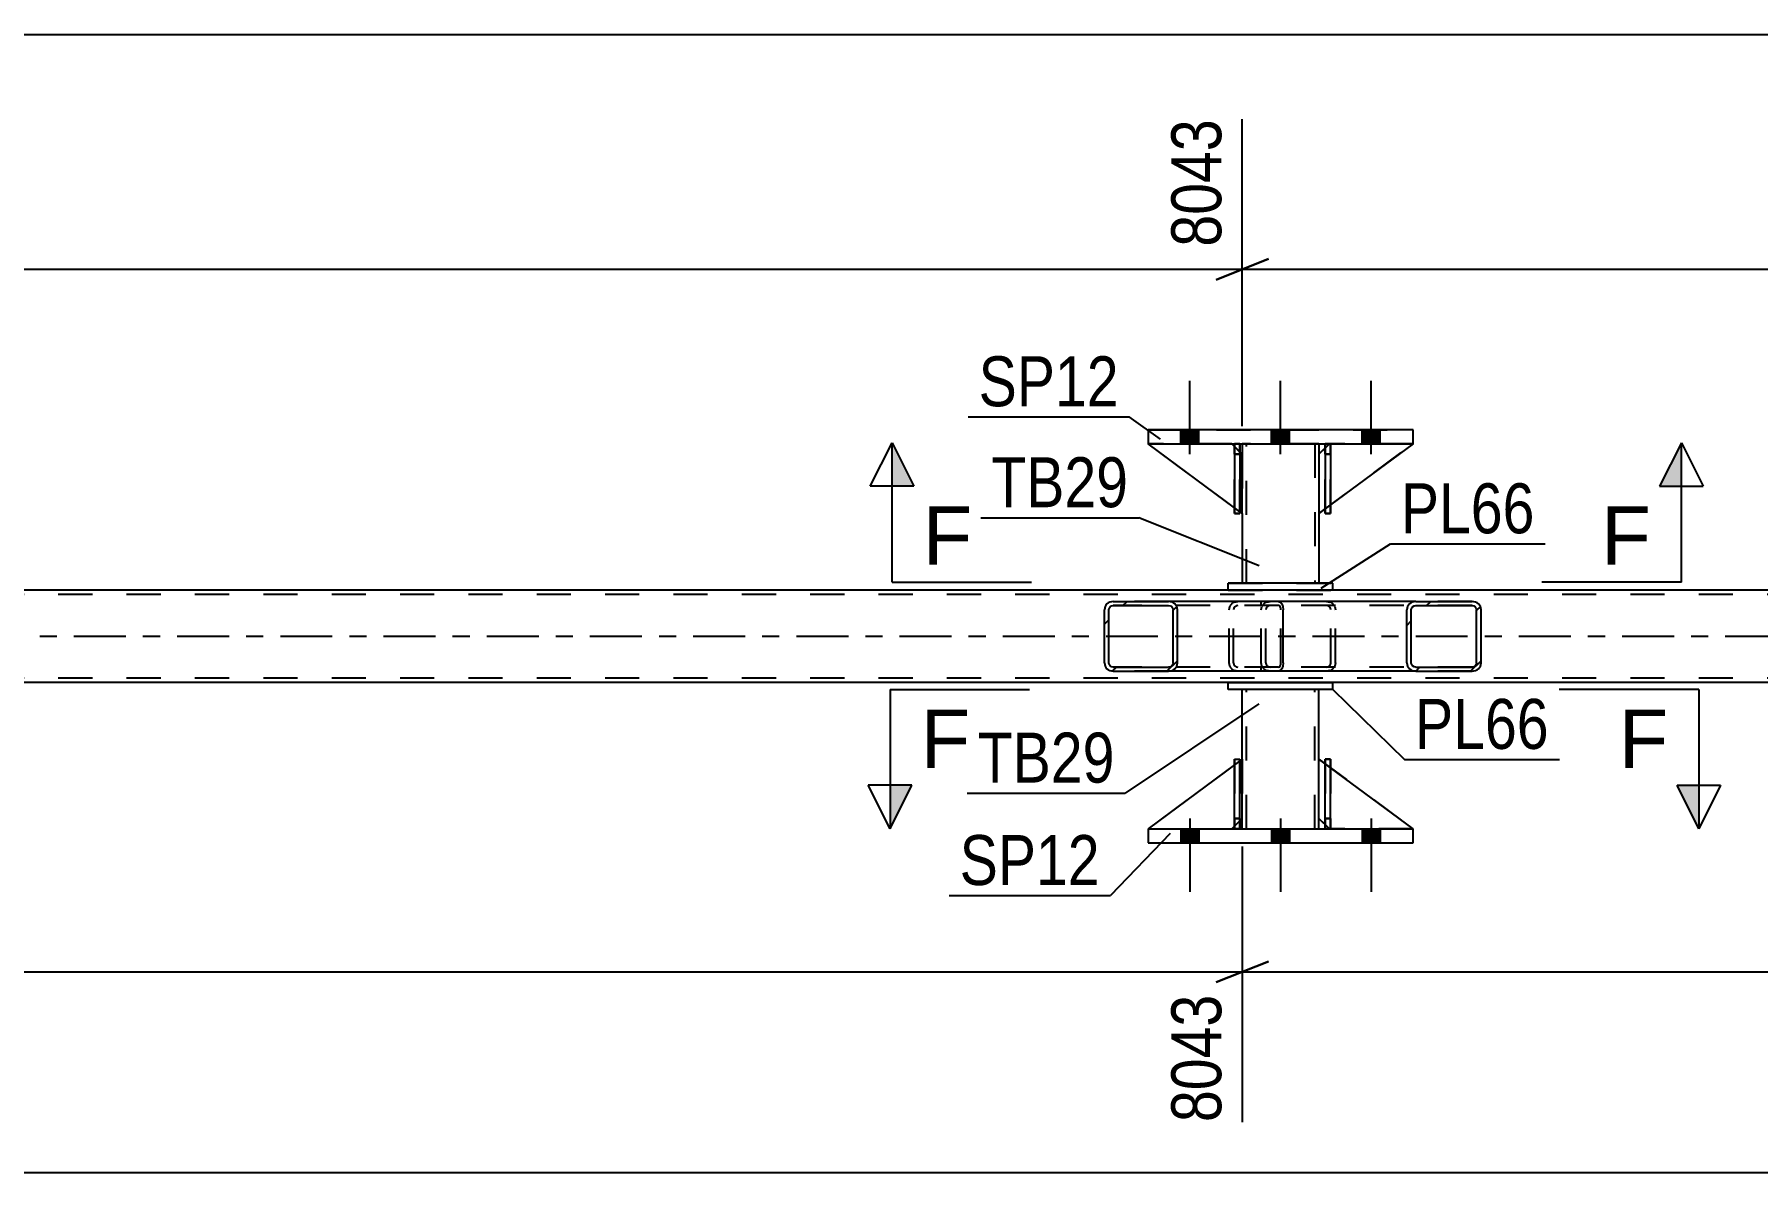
# Model space of a CAD drawing. Header units: millimetres. Extents: x 0 to 841, y 0 to 594.
# Drawn here: x 254.3 to 353.1, y 206.7 to 271.9 of the extents above; entities that cross this region are included whole.
import ezdxf

# ---------------------------------------------------------------- set-up
doc = ezdxf.new("R2010")
doc.units = ezdxf.units.MM
doc.linetypes.add('DXK_LINE_DOT2', pattern=[3.9198, 1.9599, -1.9599])
doc.linetypes.add('DXK_LINE_DOT3', pattern=[5.9187, 2.979, -0.9799, 0.9799, -0.9799])
doc.styles.add('Arial', font='ARIAL.TTF', dxfattribs={"height": 0.2})
doc.styles.add('Arial Narrow', font='ARIALN.TTF', dxfattribs={"height": 0.2})

# ---------------------------------------------------------------- blocks, each defined once
blk = doc.blocks.new('Part-283133210-1595 - 1375')
at = {"color": 7, "linetype": 'DXK_LINE_DOT2'}
for p, q in [((327.931, 226.947), (327.931, 230.347)), ((327.931, 230.347), (333.331, 226.347)), ((328.531, 226.347), (327.931, 226.947)), ((333.331, 226.347), (328.531, 226.347))]:
    blk.add_line(p, q, dxfattribs=at)
blk = doc.blocks.new('Part-283133210-1526 - 1375')
at = {"color": 7, "linetype": 'DXK_LINE_DOT2'}
for p, q in [((322.931, 248.428), (318.131, 248.427)), ((322.931, 248.428), (323.531, 247.828)), ((323.405, 247.954), (323.085, 248.274)), ((323.531, 247.828), (323.531, 244.428)), ((323.405, 244.521), (323.085, 244.758))]:
    blk.add_line(p, q, dxfattribs=at)
at = {"color": 2, "linetype": 'Continuous'}
for p, q in [((323.085, 244.758), (318.131, 248.427)), ((323.085, 248.274), (322.931, 248.428)), ((323.531, 247.828), (323.405, 247.954)), ((323.531, 247.828), (323.531, 247.828)), ((323.531, 244.428), (323.531, 247.828)), ((323.405, 244.521), (323.531, 244.428)), ((323.531, 244.428), (323.531, 244.428))]:
    blk.add_line(p, q, dxfattribs=at)
blk = doc.blocks.new('Part-283133210-1467 - 1375')
at = {"linetype": 'Continuous'}
h = blk.add_hatch(dxfattribs=at)
h.set_pattern_fill('', scale=0.7, style=0, pattern_type=0)
h.set_pattern_definition([(45, (337.1899, 239.0918), (-1.57154, 1.57154), [])])
h.paths.add_polyline_path([(337.229, 238.908), (337.19, 239.092), (337.079, 239.248), (336.913, 239.352), (336.718, 239.388), (333.483, 239.388), (333.287, 239.352), (333.122, 239.248), (333.011, 239.092), (332.972, 238.908), (332.972, 235.868), (333.011, 235.684), (333.122, 235.529), (333.287, 235.425), (333.483, 235.388), (336.718, 235.388), (336.913, 235.425), (337.079, 235.529), (337.19, 235.684), (337.229, 235.868)])
h.paths.add_polyline_path([(336.954, 235.776), (336.899, 235.698), (336.816, 235.646), (336.718, 235.628), (333.483, 235.628), (333.385, 235.646), (333.302, 235.698), (333.247, 235.776), (333.227, 235.868), (333.227, 238.908), (333.247, 239), (333.302, 239.078), (333.385, 239.13), (333.483, 239.148), (336.718, 239.148), (336.816, 239.13), (336.899, 239.078), (336.954, 239), (336.973, 238.908), (336.973, 235.868)])
at = {"color": 7, "linetype": 'DXK_LINE_DOT2'}
for p, q in [((324.938, 239.352), (325.134, 239.388)), ((325.036, 239.13), (324.953, 239.078)), ((325.134, 239.148), (325.036, 239.13)), ((325.615, 239.388), (325.134, 239.388)), ((336.718, 239.148), (325.134, 239.148)), ((328.369, 239.388), (328.564, 239.352)), ((328.467, 239.13), (328.369, 239.148)), ((328.549, 239.078), (328.467, 239.13)), ((336.718, 239.388), (333.483, 239.388)), ((324.623, 238.908), (324.662, 239.092)), ((324.623, 235.868), (324.623, 238.908)), ((324.898, 239), (324.878, 238.908)), ((324.878, 235.868), (324.878, 238.908)), ((324.953, 239.078), (324.898, 239)), ((328.605, 239), (328.549, 239.078)), ((328.624, 238.908), (328.605, 239)), ((328.624, 235.868), (328.624, 238.908)), ((328.841, 239.092), (328.88, 238.908)), ((328.88, 235.868), (328.88, 238.908)), ((324.662, 235.684), (324.623, 235.868)), ((324.878, 235.868), (324.898, 235.776)), ((324.898, 235.776), (324.953, 235.698)), ((325.134, 235.388), (324.938, 235.425)), ((324.953, 235.698), (325.036, 235.646)), ((325.036, 235.646), (325.134, 235.628)), ((336.718, 235.628), (325.134, 235.628)), ((325.615, 235.388), (325.134, 235.388)), ((328.369, 235.628), (328.467, 235.646)), ((328.564, 235.425), (328.369, 235.388)), ((328.467, 235.646), (328.549, 235.698)), ((328.549, 235.698), (328.605, 235.776)), ((328.605, 235.776), (328.624, 235.868)), ((328.88, 235.868), (328.841, 235.684)), ((336.718, 235.388), (333.483, 235.388))]:
    blk.add_line(p, q, dxfattribs=at)
at = {"color": 2, "linetype": 'Continuous'}
for p, q in [((333.483, 239.388), (325.615, 239.388)), ((333.483, 239.388), (333.287, 239.352)), ((333.302, 239.078), (333.385, 239.13)), ((333.385, 239.13), (333.483, 239.148)), ((333.483, 239.388), (336.718, 239.388)), ((333.483, 239.148), (336.718, 239.148)), ((336.913, 239.352), (336.718, 239.388)), ((336.718, 239.148), (336.816, 239.13)), ((336.816, 239.13), (336.899, 239.078)), ((333.011, 239.092), (332.972, 238.908)), ((332.972, 235.868), (332.972, 238.908)), ((333.227, 238.908), (333.247, 239)), ((333.227, 235.868), (333.227, 238.908)), ((333.247, 239), (333.302, 239.078)), ((336.899, 239.078), (336.954, 239)), ((336.954, 239), (336.973, 238.908)), ((336.973, 235.868), (336.973, 238.908)), ((337.229, 238.908), (337.19, 239.092)), ((337.229, 235.868), (337.229, 238.908)), ((333.483, 235.388), (325.615, 235.388)), ((332.972, 235.868), (333.011, 235.684)), ((333.247, 235.776), (333.227, 235.868)), ((333.302, 235.698), (333.247, 235.776)), ((333.287, 235.425), (333.483, 235.388)), ((333.385, 235.646), (333.302, 235.698)), ((333.483, 235.628), (333.385, 235.646)), ((333.483, 235.628), (336.718, 235.628)), ((333.483, 235.388), (336.718, 235.388)), ((336.816, 235.646), (336.718, 235.628)), ((336.718, 235.388), (336.913, 235.425)), ((336.899, 235.698), (336.816, 235.646)), ((336.954, 235.776), (336.899, 235.698)), ((336.973, 235.868), (336.954, 235.776)), ((337.19, 235.684), (337.229, 235.868))]:
    blk.add_line(p, q, dxfattribs=at)
at = {"color": 7, "linetype": 'DXK_LINE_DOT2'}
for centre, start, end in [((325.114, 238.887), 110.75832, 155.68005), ((328.388, 238.887), 24.31995, 69.24168), ((325.114, 235.889), 204.31995, 249.24168), ((328.388, 235.889), 290.75832, 335.68005)]:
    blk.add_arc(centre, 0.496, start, end, dxfattribs=at)
at = {"color": 2, "linetype": 'Continuous'}
for centre, start, end in [((333.463, 238.887), 110.75832, 155.68004), ((336.737, 238.887), 24.31996, 69.24168), ((333.463, 235.889), 204.31996, 249.24168), ((336.737, 235.889), 290.75832, 335.68004)]:
    blk.add_arc(centre, 0.496, start, end, dxfattribs=at)
blk = doc.blocks.new('Part-283133210-1445 - 1375')
at = {"linetype": 'Continuous'}
h = blk.add_hatch(dxfattribs=at)
h.set_pattern_fill('', scale=0.7, style=0, pattern_type=0)
h.set_pattern_definition([(45, (319.779, 239.0918), (-1.57154, 1.57154), [])])
h.paths.add_polyline_path([(319.817, 238.908), (319.779, 239.092), (319.67, 239.248), (319.507, 239.352), (319.315, 239.388), (316.13, 239.388), (315.938, 239.352), (315.775, 239.248), (315.666, 239.092), (315.628, 238.908), (315.628, 235.868), (315.666, 235.684), (315.775, 235.529), (315.938, 235.425), (316.13, 235.388), (319.315, 235.388), (319.507, 235.425), (319.67, 235.529), (319.779, 235.684), (319.817, 235.868)])
h.paths.add_polyline_path([(319.547, 235.776), (319.492, 235.698), (319.411, 235.646), (319.315, 235.628), (316.13, 235.628), (316.034, 235.646), (315.953, 235.698), (315.898, 235.776), (315.879, 235.868), (315.879, 238.908), (315.898, 239), (315.953, 239.078), (316.034, 239.13), (316.13, 239.148), (319.315, 239.148), (319.411, 239.13), (319.492, 239.078), (319.547, 239), (319.566, 238.908), (319.566, 235.868)])
at = {"color": 2, "linetype": 'Continuous'}
for p, q in [((316.13, 239.388), (315.938, 239.352)), ((315.953, 239.078), (316.034, 239.13)), ((316.034, 239.13), (316.13, 239.148)), ((316.13, 239.388), (319.315, 239.388)), ((316.13, 239.148), (319.315, 239.148)), ((325.615, 239.388), (319.315, 239.388)), ((319.507, 239.352), (319.315, 239.388)), ((319.315, 239.148), (319.411, 239.13)), ((319.411, 239.13), (319.492, 239.078)), ((325.615, 239.388), (325.719, 239.352)), ((325.719, 239.352), (325.807, 239.248)), ((325.807, 239.248), (325.865, 239.092)), ((315.666, 239.092), (315.628, 238.908)), ((315.628, 235.868), (315.628, 238.908)), ((315.879, 238.908), (315.898, 239)), ((315.879, 235.868), (315.879, 238.908)), ((315.898, 239), (315.953, 239.078)), ((319.492, 239.078), (319.547, 239)), ((319.547, 239), (319.566, 238.908)), ((319.566, 235.868), (319.566, 238.908)), ((319.817, 238.908), (319.779, 239.092)), ((319.817, 235.868), (319.817, 238.908)), ((325.865, 239.092), (325.886, 238.908)), ((325.886, 235.868), (325.886, 238.908)), ((315.628, 235.868), (315.666, 235.684)), ((315.898, 235.776), (315.879, 235.868)), ((315.953, 235.698), (315.898, 235.776)), ((315.938, 235.425), (316.13, 235.388)), ((316.034, 235.646), (315.953, 235.698)), ((316.13, 235.628), (316.034, 235.646)), ((316.13, 235.628), (319.315, 235.628)), ((316.13, 235.388), (319.315, 235.388)), ((319.411, 235.646), (319.315, 235.628)), ((319.315, 235.388), (319.507, 235.425)), ((325.615, 235.388), (319.315, 235.388)), ((319.492, 235.698), (319.411, 235.646)), ((319.547, 235.776), (319.492, 235.698)), ((319.566, 235.868), (319.547, 235.776)), ((319.779, 235.684), (319.817, 235.868)), ((325.719, 235.425), (325.615, 235.388)), ((325.807, 235.529), (325.719, 235.425)), ((325.865, 235.684), (325.807, 235.529)), ((325.886, 235.868), (325.865, 235.684))]:
    blk.add_line(p, q, dxfattribs=at)
at = {"color": 7, "linetype": 'DXK_LINE_DOT2'}
for p, q in [((319.315, 239.388), (316.13, 239.388)), ((325.615, 239.148), (316.13, 239.148)), ((323.088, 239.352), (323.28, 239.388)), ((323.184, 239.13), (323.103, 239.078)), ((323.28, 239.148), (323.184, 239.13)), ((324.623, 239.148), (324.623, 239.388)), ((325.667, 239.13), (325.615, 239.148)), ((325.711, 239.078), (325.667, 239.13)), ((322.778, 238.908), (322.816, 239.092)), ((322.778, 235.868), (322.778, 238.908)), ((323.048, 239), (323.029, 238.908)), ((323.029, 235.868), (323.029, 238.908)), ((323.103, 239.078), (323.048, 239)), ((325.74, 239), (325.711, 239.078)), ((325.75, 238.908), (325.74, 239)), ((325.75, 235.868), (325.75, 238.908)), ((325.615, 235.628), (316.13, 235.628)), ((319.315, 235.388), (316.13, 235.388)), ((322.816, 235.684), (322.778, 235.868)), ((323.029, 235.868), (323.048, 235.776)), ((323.048, 235.776), (323.103, 235.698)), ((323.28, 235.388), (323.088, 235.425)), ((323.103, 235.698), (323.125, 235.684)), ((323.125, 235.684), (323.184, 235.646)), ((323.184, 235.646), (323.28, 235.628)), ((324.623, 235.388), (324.623, 235.628)), ((325.615, 235.628), (325.667, 235.646)), ((325.667, 235.646), (325.711, 235.698)), ((325.711, 235.698), (325.74, 235.776)), ((325.74, 235.776), (325.75, 235.868))]:
    blk.add_line(p, q, dxfattribs=at)
at = {"color": 2, "linetype": 'Continuous'}
for centre, start, end in [((316.116, 238.893), 111.1941, 156.15059), ((319.329, 238.893), 23.84941, 68.8059), ((316.116, 235.883), 203.84941, 248.8059), ((319.329, 235.883), 291.1941, 336.15059)]:
    blk.add_arc(centre, 0.492, start, end, dxfattribs=at)
at = {"color": 7, "linetype": 'DXK_LINE_DOT2'}
for centre, start, end in [((323.266, 238.893), 111.19409, 156.15059), ((323.266, 235.883), 203.84941, 248.80591)]:
    blk.add_arc(centre, 0.492, start, end, dxfattribs=at)
blk = doc.blocks.new('Part-283133210-1512 - 1375')
at = {"color": 2, "linetype": 'Continuous'}
for p, q in [((328.731, 240.427), (322.731, 240.427)), ((322.731, 240.027), (322.731, 240.427)), ((328.731, 240.027), (328.731, 240.427)), ((328.731, 240.027), (322.731, 240.027))]:
    blk.add_line(p, q, dxfattribs=at)
at = {"color": 7, "linetype": 'DXK_LINE_DOT2'}
for p, q in [((322.731, 240.427), (328.731, 240.427)), ((322.731, 240.027), (328.731, 240.027))]:
    blk.add_line(p, q, dxfattribs=at)
blk = doc.blocks.new('Part-283133210-1593 - 1375')
at = {"color": 2, "linetype": 'Continuous'}
for p, q in [((318.131, 226.347), (318.131, 225.547)), ((318.131, 226.347), (333.331, 226.347)), ((333.331, 225.547), (333.331, 226.347)), ((318.131, 225.547), (333.331, 225.547))]:
    blk.add_line(p, q, dxfattribs=at)
at = {"color": 7, "linetype": 'DXK_LINE_DOT2'}
for p, q in [((318.131, 226.347), (333.331, 226.347)), ((318.131, 225.547), (333.331, 225.547))]:
    blk.add_line(p, q, dxfattribs=at)
blk = doc.blocks.new('Part-283133210-1519 - 1375')
at = {"color": 7, "linetype": 'DXK_LINE_DOT2'}
for p, q in [((323.531, 230.347), (318.131, 226.347)), ((323.531, 226.947), (323.531, 230.347)), ((323.531, 230.347), (323.531, 226.947)), ((318.131, 226.347), (322.931, 226.347)), ((322.931, 226.347), (323.531, 226.947)), ((323.531, 226.947), (322.931, 226.347)), ((323.531, 226.947), (323.531, 226.947))]:
    blk.add_line(p, q, dxfattribs=at)
blk = doc.blocks.new('Part-283133210-1521 - 1375')
at = {"color": 2, "linetype": 'Continuous'}
for p, q in [((323.085, 226.347), (323.085, 230.347)), ((323.085, 230.347), (323.405, 230.347)), ((323.405, 226.347), (323.405, 230.347)), ((323.085, 226.347), (323.085, 226.347)), ((323.405, 226.347), (323.085, 226.347))]:
    blk.add_line(p, q, dxfattribs=at)
at = {"color": 7, "linetype": 'DXK_LINE_DOT2'}
for p, q in [((323.085, 230.347), (323.085, 226.947)), ((323.405, 226.947), (323.405, 230.347)), ((323.085, 226.947), (323.085, 226.347)), ((323.085, 226.947), (323.405, 226.947)), ((323.405, 226.347), (323.405, 226.947)), ((323.405, 226.347), (323.405, 226.347))]:
    blk.add_line(p, q, dxfattribs=at)
blk = doc.blocks.new('Part-283133210-1522 - 1375')
at = {"color": 7, "linetype": 'DXK_LINE_DOT2'}
for p, q in [((328.604, 230.347), (328.284, 230.347)), ((328.284, 226.947), (328.284, 230.347)), ((328.284, 230.347), (328.285, 226.347)), ((328.604, 230.347), (328.604, 226.947)), ((328.605, 226.347), (328.604, 230.347)), ((328.604, 226.947), (328.284, 226.947)), ((328.285, 226.347), (328.284, 226.947)), ((328.605, 226.347), (328.285, 226.347)), ((328.604, 226.947), (328.605, 226.347)), ((328.605, 226.347), (328.605, 226.347))]:
    blk.add_line(p, q, dxfattribs=at)
blk = doc.blocks.new('Part-283133210-1523 - 1375')
at = {"color": 7, "linetype": 'DXK_LINE_DOT2'}
for p, q in [((323.085, 230.347), (323.405, 230.347)), ((323.085, 226.947), (323.085, 230.347)), ((323.085, 230.347), (323.085, 226.347)), ((323.405, 230.347), (323.405, 226.947)), ((323.405, 226.347), (323.405, 230.254)), ((323.405, 226.947), (323.085, 226.947)), ((323.085, 226.347), (323.085, 226.947)), ((323.405, 226.347), (323.085, 226.347)), ((323.405, 226.947), (323.405, 226.347)), ((323.405, 226.347), (323.405, 226.347))]:
    blk.add_line(p, q, dxfattribs=at)
blk = doc.blocks.new('Part-283133210-1524 - 1375')
at = {"color": 2, "linetype": 'Continuous'}
for p, q in [((328.285, 248.181), (327.931, 247.828)), ((333.331, 248.428), (328.605, 244.927)), ((327.931, 247.828), (327.931, 244.428)), ((328.285, 244.689), (327.931, 244.428))]:
    blk.add_line(p, q, dxfattribs=at)
at = {"color": 7, "linetype": 'DXK_LINE_DOT2'}
for p, q in [((328.531, 248.428), (328.285, 248.181)), ((333.331, 248.428), (328.531, 248.428)), ((328.605, 244.927), (328.285, 244.689))]:
    blk.add_line(p, q, dxfattribs=at)
blk = doc.blocks.new('Part-283133210-1525 - 1375')
at = {"color": 7, "linetype": 'DXK_LINE_DOT2'}
for p, q in [((328.531, 248.428), (327.931, 247.828)), ((327.931, 244.428), (333.331, 248.428)), ((333.331, 248.428), (328.531, 248.428)), ((327.931, 247.828), (327.931, 244.428))]:
    blk.add_line(p, q, dxfattribs=at)
blk = doc.blocks.new('Part-283133210-1527 - 1375')
at = {"color": 7, "linetype": 'DXK_LINE_DOT2'}
for p, q in [((318.131, 248.427), (322.931, 248.428)), ((323.531, 244.428), (318.131, 248.427)), ((322.931, 248.428), (323.531, 247.828)), ((323.531, 247.828), (322.931, 248.428)), ((323.531, 247.828), (323.531, 244.428)), ((323.531, 247.828), (323.531, 247.828)), ((323.531, 247.828), (323.531, 244.428))]:
    blk.add_line(p, q, dxfattribs=at)
blk = doc.blocks.new('Part-283133210-1528 - 1375')
at = {"color": 2, "linetype": 'Continuous'}
for p, q in [((328.605, 248.427), (328.285, 248.427)), ((328.285, 248.427), (328.285, 244.427)), ((328.605, 248.427), (328.605, 248.427)), ((328.605, 248.427), (328.605, 244.427)), ((328.605, 244.427), (328.285, 244.427))]:
    blk.add_line(p, q, dxfattribs=at)
at = {"color": 7, "linetype": 'DXK_LINE_DOT2'}
for p, q in [((328.285, 247.827), (328.285, 248.427)), ((328.605, 247.827), (328.605, 248.427)), ((328.605, 248.427), (328.605, 248.427)), ((328.605, 247.827), (328.285, 247.827)), ((328.285, 247.827), (328.285, 244.427)), ((328.605, 244.427), (328.605, 247.827))]:
    blk.add_line(p, q, dxfattribs=at)
blk = doc.blocks.new('Part-283133210-1529 - 1375')
at = {"color": 2, "linetype": 'Continuous'}
for p, q in [((323.405, 248.427), (323.085, 248.427)), ((323.085, 248.427), (323.085, 244.427)), ((323.405, 248.427), (323.405, 248.427)), ((323.405, 248.427), (323.405, 244.427)), ((323.405, 244.427), (323.085, 244.427))]:
    blk.add_line(p, q, dxfattribs=at)
at = {"color": 7, "linetype": 'DXK_LINE_DOT2'}
for p, q in [((323.085, 247.827), (323.085, 248.427)), ((323.405, 247.827), (323.405, 248.427)), ((323.405, 248.427), (323.405, 248.427)), ((323.405, 247.827), (323.085, 247.827)), ((323.085, 247.827), (323.085, 244.427)), ((323.405, 244.427), (323.405, 247.827))]:
    blk.add_line(p, q, dxfattribs=at)
blk = doc.blocks.new('Part-283133210-1496 - 1375')
at = {"color": 7, "linetype": 'DXK_LINE_DOT2'}
for p, q in [((328.284, 247.827), (328.284, 248.427)), ((328.284, 248.427), (328.285, 248.427)), ((328.285, 248.427), (328.284, 244.427)), ((328.605, 248.427), (328.284, 248.427)), ((328.604, 247.827), (328.604, 248.427)), ((328.604, 244.427), (328.605, 248.427)), ((328.284, 244.427), (328.284, 247.827)), ((328.284, 247.827), (328.604, 247.827)), ((328.604, 247.827), (328.604, 244.427)), ((328.284, 244.427), (328.604, 244.427))]:
    blk.add_line(p, q, dxfattribs=at)
blk = doc.blocks.new('Part-283133210-1497 - 1375')
at = {"color": 7, "linetype": 'DXK_LINE_DOT2'}
for p, q in [((323.085, 247.827), (323.085, 248.427)), ((323.085, 248.427), (323.085, 248.427)), ((323.085, 248.427), (323.085, 244.427)), ((323.405, 248.427), (323.085, 248.427)), ((323.405, 247.827), (323.405, 248.427)), ((323.405, 244.427), (323.405, 248.427)), ((323.085, 244.427), (323.085, 247.827)), ((323.085, 247.827), (323.405, 247.827)), ((323.405, 247.827), (323.405, 244.427)), ((323.085, 244.427), (323.405, 244.427))]:
    blk.add_line(p, q, dxfattribs=at)
blk = doc.blocks.new('Part-283133210-1502 - 1375')
at = {"color": 2, "linetype": 'Continuous'}
for p, q in [((323.531, 230.347), (323.531, 234.347)), ((327.931, 230.347), (327.931, 234.347)), ((323.531, 226.347), (323.531, 226.947)), ((327.931, 226.347), (327.931, 226.947))]:
    blk.add_line(p, q, dxfattribs=at)
at = {"color": 7, "linetype": 'DXK_LINE_DOT2'}
for p, q in [((327.931, 234.347), (323.531, 234.347)), ((323.771, 226.347), (323.771, 234.347)), ((327.691, 226.347), (327.691, 234.347)), ((323.531, 226.947), (323.531, 230.347)), ((327.931, 226.947), (327.931, 230.347)), ((323.531, 226.347), (327.931, 226.347))]:
    blk.add_line(p, q, dxfattribs=at)
blk = doc.blocks.new('Part-283133210-1507 - 1375')
at = {"color": 2, "linetype": 'Continuous'}
for p, q in [((322.731, 234.747), (328.731, 234.747)), ((322.731, 234.347), (322.731, 234.747)), ((328.731, 234.347), (322.731, 234.347)), ((328.731, 234.347), (328.731, 234.747))]:
    blk.add_line(p, q, dxfattribs=at)
at = {"color": 7, "linetype": 'DXK_LINE_DOT2'}
for p, q in [((328.731, 234.747), (322.731, 234.747)), ((328.731, 234.347), (322.731, 234.347))]:
    blk.add_line(p, q, dxfattribs=at)
blk = doc.blocks.new('Part-283133210-1517 - 1375')
at = {"color": 2, "linetype": 'Continuous'}
for p, q in [((323.531, 248.428), (323.531, 247.828)), ((327.931, 248.428), (327.931, 247.827)), ((323.531, 244.428), (323.531, 240.427)), ((327.931, 244.427), (327.931, 240.427))]:
    blk.add_line(p, q, dxfattribs=at)
at = {"color": 7, "linetype": 'DXK_LINE_DOT2'}
for p, q in [((327.931, 248.428), (323.531, 248.428)), ((323.771, 240.427), (323.771, 248.428)), ((327.691, 248.428), (327.691, 240.427)), ((323.531, 247.828), (323.531, 244.428)), ((327.931, 247.827), (327.931, 244.427)), ((327.931, 240.427), (323.531, 240.427))]:
    blk.add_line(p, q, dxfattribs=at)
blk = doc.blocks.new('Part-283133210-1518 - 1375')
at = {"color": 7, "linetype": 'DXK_LINE_DOT2'}
for p, q in [((323.405, 230.254), (323.085, 230.017)), ((323.531, 226.947), (323.531, 230.347)), ((318.131, 226.347), (322.931, 226.347)), ((323.531, 226.947), (322.931, 226.347)), ((323.405, 226.821), (323.085, 226.501))]:
    blk.add_line(p, q, dxfattribs=at)
at = {"color": 2, "linetype": 'Continuous'}
for p, q in [((323.531, 230.347), (323.405, 230.254)), ((323.531, 226.947), (323.531, 230.347)), ((323.085, 230.017), (318.131, 226.347)), ((323.085, 226.501), (322.931, 226.347)), ((323.531, 226.947), (323.405, 226.821)), ((323.531, 226.947), (323.531, 226.947))]:
    blk.add_line(p, q, dxfattribs=at)
blk = doc.blocks.new('Part-283133210-1520 - 1375')
at = {"color": 2, "linetype": 'Continuous'}
for p, q in [((328.285, 226.347), (328.285, 230.347)), ((328.285, 230.347), (328.605, 230.347)), ((328.605, 226.347), (328.605, 230.347)), ((328.285, 226.347), (328.285, 226.347)), ((328.605, 226.347), (328.285, 226.347))]:
    blk.add_line(p, q, dxfattribs=at)
at = {"color": 7, "linetype": 'DXK_LINE_DOT2'}
for p, q in [((328.285, 230.347), (328.285, 226.947)), ((328.605, 226.947), (328.605, 230.347)), ((328.285, 226.947), (328.285, 226.347)), ((328.285, 226.947), (328.605, 226.947)), ((328.605, 226.347), (328.605, 226.947)), ((328.605, 226.347), (328.605, 226.347))]:
    blk.add_line(p, q, dxfattribs=at)
blk = doc.blocks.new('Part-283133210-1588 - 1375')
at = {"color": 2, "linetype": 'Continuous'}
for p, q in [((333.331, 249.228), (318.131, 249.228)), ((318.131, 249.228), (318.131, 248.428)), ((333.331, 248.428), (333.331, 249.228)), ((318.131, 248.428), (333.331, 248.428))]:
    blk.add_line(p, q, dxfattribs=at)
at = {"color": 7, "linetype": 'DXK_LINE_DOT2'}
for p, q in [((318.131, 249.228), (333.331, 249.228)), ((318.131, 248.428), (333.331, 248.428))]:
    blk.add_line(p, q, dxfattribs=at)
blk = doc.blocks.new('Part-283133210-1594 - 1375')
at = {"color": 2, "linetype": 'Continuous'}
for p, q in [((327.931, 226.947), (327.931, 230.347)), ((328.285, 230.085), (327.931, 230.347)), ((333.331, 226.347), (328.605, 229.848)), ((328.285, 226.594), (327.931, 226.947))]:
    blk.add_line(p, q, dxfattribs=at)
at = {"color": 7, "linetype": 'DXK_LINE_DOT2'}
for p, q in [((328.605, 229.848), (328.285, 230.085)), ((328.531, 226.347), (328.285, 226.594)), ((333.331, 226.347), (328.531, 226.347)), ((333.331, 226.347), (333.331, 226.347)), ((333.331, 226.347), (333.331, 226.347))]:
    blk.add_line(p, q, dxfattribs=at)
blk = doc.blocks.new('Bolt-283133210-1624 - 1375')
at = {"linetype": 'Continuous'}
for points in [[(320.011, 248.428), (321.051, 248.428), (321.051, 249.228), (320.011, 249.228)], [(320.011, 248.428), (321.051, 248.428), (321.051, 249.228), (320.011, 249.228)], [(320.011, 248.428), (321.051, 248.428), (321.051, 249.228), (320.011, 249.228)], [(325.211, 248.428), (326.251, 248.428), (326.251, 249.228), (325.211, 249.228)], [(325.211, 248.428), (326.251, 248.428), (326.251, 249.228), (325.211, 249.228)], [(330.411, 248.428), (331.451, 248.428), (331.451, 249.228), (330.411, 249.228)], [(330.411, 248.428), (331.451, 248.428), (331.451, 249.228), (330.411, 249.228)], [(330.411, 248.428), (331.451, 248.428), (331.451, 249.228), (330.411, 249.228)]]:
    blk.add_hatch(color=1, dxfattribs=at).paths.add_polyline_path(points)
at = {"color": 1, "linetype": 'Continuous'}
for p, q in [((320.531, 247.828), (320.531, 252.028)), ((320.531, 247.828), (320.531, 252.028)), ((320.531, 247.828), (320.531, 252.028)), ((325.731, 247.828), (325.731, 252.028)), ((325.731, 247.828), (325.731, 252.028)), ((330.931, 247.828), (330.931, 252.028)), ((330.931, 247.828), (330.931, 252.028)), ((330.931, 247.828), (330.931, 252.028)), ((320.011, 248.428), (320.011, 249.228)), ((320.011, 248.428), (320.011, 249.228)), ((320.011, 248.428), (320.011, 249.228)), ((321.051, 248.428), (321.051, 249.228)), ((321.051, 248.428), (321.051, 249.228)), ((321.051, 248.428), (321.051, 249.228)), ((325.211, 248.428), (325.211, 249.228)), ((325.211, 248.428), (325.211, 249.228)), ((326.251, 248.428), (326.251, 249.228)), ((326.251, 248.428), (326.251, 249.228)), ((330.411, 248.428), (330.411, 249.228)), ((330.411, 248.428), (330.411, 249.228)), ((330.411, 248.428), (330.411, 249.228)), ((331.451, 248.428), (331.451, 249.228)), ((331.451, 248.428), (331.451, 249.228)), ((331.451, 248.428), (331.451, 249.228))]:
    blk.add_line(p, q, dxfattribs=at)
blk = doc.blocks.new('Bolt-283133210-1625 - 1375')
at = {"linetype": 'Continuous'}
for points in [[(321.051, 226.347), (320.011, 226.347), (320.011, 225.547), (321.051, 225.547)], [(321.051, 226.347), (320.011, 226.347), (320.011, 225.547), (321.051, 225.547)], [(321.051, 226.347), (320.011, 226.347), (320.011, 225.547), (321.051, 225.547)], [(326.251, 226.347), (325.211, 226.347), (325.211, 225.547), (326.251, 225.547)], [(326.251, 226.347), (325.211, 226.347), (325.211, 225.547), (326.251, 225.547)], [(331.451, 226.347), (330.411, 226.347), (330.411, 225.547), (331.451, 225.547)], [(331.451, 226.347), (330.411, 226.347), (330.411, 225.547), (331.451, 225.547)], [(331.451, 226.347), (330.411, 226.347), (330.411, 225.547), (331.451, 225.547)]]:
    blk.add_hatch(color=1, dxfattribs=at).paths.add_polyline_path(points)
at = {"color": 1, "linetype": 'Continuous'}
for p, q in [((320.011, 226.347), (320.011, 225.547)), ((320.011, 226.347), (320.011, 225.547)), ((320.011, 226.347), (320.011, 225.547)), ((320.531, 226.947), (320.531, 222.747)), ((320.531, 226.947), (320.531, 222.747)), ((320.531, 226.947), (320.531, 222.747)), ((321.051, 226.347), (321.051, 225.547)), ((321.051, 226.347), (321.051, 225.547)), ((321.051, 226.347), (321.051, 225.547)), ((325.211, 226.347), (325.211, 225.547)), ((325.211, 226.347), (325.211, 225.547)), ((325.731, 226.947), (325.731, 222.747)), ((325.731, 226.947), (325.731, 222.747)), ((326.251, 226.347), (326.251, 225.547)), ((326.251, 226.347), (326.251, 225.547)), ((330.411, 226.347), (330.411, 225.547)), ((330.411, 226.347), (330.411, 225.547)), ((330.411, 226.347), (330.411, 225.547)), ((330.931, 226.947), (330.931, 222.747)), ((330.931, 226.947), (330.931, 222.747)), ((330.931, 226.947), (330.931, 222.747)), ((331.451, 226.347), (331.451, 225.547)), ((331.451, 226.347), (331.451, 225.547)), ((331.451, 226.347), (331.451, 225.547))]:
    blk.add_line(p, q, dxfattribs=at)
blk = doc.blocks.new('Part-283133210-1640 - 1375')
at = {"color": 7, "linetype": 'DXK_LINE_DOT2'}
for p, q in [((720.136, 239.788), (61.22, 239.788)), ((328.731, 240.028), (322.731, 240.028)), ((720.136, 234.988), (61.22, 234.988))]:
    blk.add_line(p, q, dxfattribs=at)
at = {"color": 2, "linetype": 'Continuous'}
for p, q in [((322.731, 240.028), (158.463, 240.028)), ((578.144, 240.028), (328.731, 240.028)), ((578.144, 234.748), (61.22, 234.748))]:
    blk.add_line(p, q, dxfattribs=at)
at = {"color": 7, "linetype": 'DXK_LINE_DOT3'}
blk.add_line((61.22, 237.388), (720.136, 237.388), dxfattribs=at)
blk = doc.blocks.new('StraightDimension-283133210-1829 - 1375')
at = {"color": 7, "linetype": 'Continuous'}
for p, q in [((323.531, 249.428), (323.531, 267.04)), ((322.031, 257.827), (325.031, 259.027)), ((153.263, 258.427), (323.531, 258.427))]:
    blk.add_line(p, q, dxfattribs=at)
at = {"color": 0, "linetype": 'Continuous'}
blk.add_wipeout([(322.931, 267.64), (318.731, 267.64), (318.731, 259.127), (322.931, 259.127)], dxfattribs=at)
at = {"color": 3, "linetype": 'Continuous', "style": 'Arial Narrow'}
blk.add_text('8043', height=2.8633, rotation=90.00021, dxfattribs=at).set_placement((322.331, 259.727))
blk = doc.blocks.new('StraightDimension-283133210-1759 - 1375')
at = {"color": 7, "linetype": 'Continuous'}
blk.add_line((51.96, 206.652), (729.396, 206.652), dxfattribs=at)
blk = doc.blocks.new('StraightDimension-283133210-1780 - 1375')
at = {"color": 7, "linetype": 'Continuous'}
blk.add_line((52.6, 271.888), (728.756, 271.888), dxfattribs=at)
blk = doc.blocks.new('StraightDimension-283133210-1806 - 1375')
at = {"color": 7, "linetype": 'Continuous'}
for p, q in [((323.531, 225.347), (323.531, 209.545)), ((322.031, 217.557), (325.031, 218.757)), ((153.263, 218.157), (323.531, 218.157))]:
    blk.add_line(p, q, dxfattribs=at)
at = {"color": 0, "linetype": 'Continuous'}
blk.add_wipeout([(322.931, 217.457), (318.731, 217.457), (318.731, 208.945), (322.931, 208.945)], dxfattribs=at)
at = {"color": 3, "linetype": 'Continuous', "style": 'Arial Narrow'}
blk.add_text('8043', height=2.8633, rotation=90.00021, dxfattribs=at).set_placement((322.331, 209.545))
blk = doc.blocks.new('StraightDimension-283133210-1812 - 1375')
at = {"color": 7, "linetype": 'Continuous'}
for p, q in [((323.531, 225.347), (323.531, 209.545)), ((325.031, 218.757), (322.031, 217.557)), ((323.531, 218.157), (578.944, 218.157))]:
    blk.add_line(p, q, dxfattribs=at)
blk = doc.blocks.new('StraightDimension-283133210-1835 - 1375')
at = {"color": 7, "linetype": 'Continuous'}
for p, q in [((323.531, 249.428), (323.531, 267.04)), ((325.031, 259.027), (322.031, 257.827)), ((323.531, 258.427), (578.944, 258.427))]:
    blk.add_line(p, q, dxfattribs=at)
blk = doc.blocks.new('Mark-283133210-1508 - 1375')
at = {"color": 30, "linetype": 'Continuous'}
for p, q in [((328.057, 240.155), (332.029, 242.695)), ((332.029, 242.695), (340.905, 242.695))]:
    blk.add_line(p, q, dxfattribs=at)
at = {"color": 0}
blk.add_wipeout([(340.305, 243.295), (340.305, 246.295), (332.629, 246.295), (332.629, 243.295)], dxfattribs=at)
blk.add_wipeout([(340.305, 243.295), (340.305, 246.295), (332.629, 246.295), (332.629, 243.295)], dxfattribs=at)
at = {"color": 3, "style": 'Arial Narrow'}
blk.add_text('PL66', height=2.8633, dxfattribs=at).set_placement((332.629, 243.295))
blk = doc.blocks.new('Mark-283133210-1589 - 1375')
at = {"color": 30, "linetype": 'Continuous'}
for p in [(319.397, 226.086), (306.731, 222.531)]:
    blk.add_line(p, (315.97, 222.531), dxfattribs=at)
at = {"color": 0}
blk.add_wipeout([(315.37, 223.131), (315.37, 226.131), (307.331, 226.131), (307.331, 223.131)], dxfattribs=at)
blk.add_wipeout([(315.37, 223.131), (315.37, 226.131), (307.331, 226.131), (307.331, 223.131)], dxfattribs=at)
at = {"color": 3, "style": 'Arial Narrow'}
blk.add_text('SP12', height=2.8633, dxfattribs=at).set_placement((307.331, 223.131))
blk = doc.blocks.new('Mark-283133210-1513 - 1375')
at = {"color": 30, "linetype": 'Continuous'}
for p in [(308.542, 244.19), (324.502, 241.435)]:
    blk.add_line(p, (317.597, 244.19), dxfattribs=at)
at = {"color": 0}
blk.add_wipeout([(316.997, 244.79), (316.997, 247.79), (309.142, 247.79), (309.142, 244.79)], dxfattribs=at)
blk.add_wipeout([(316.997, 244.79), (316.997, 247.79), (309.142, 247.79), (309.142, 244.79)], dxfattribs=at)
at = {"color": 3, "style": 'Arial Narrow'}
blk.add_text('TB29', height=2.8633, dxfattribs=at).set_placement((309.142, 244.79))
blk = doc.blocks.new('Mark-283133210-1498 - 1375')
at = {"color": 30, "linetype": 'Continuous'}
for p in [(324.49, 233.514), (307.766, 228.403)]:
    blk.add_line(p, (316.82, 228.403), dxfattribs=at)
at = {"color": 0}
blk.add_wipeout([(316.22, 229.003), (316.22, 232.003), (308.366, 232.003), (308.366, 229.003)], dxfattribs=at)
blk.add_wipeout([(316.22, 229.003), (316.22, 232.003), (308.366, 232.003), (308.366, 229.003)], dxfattribs=at)
at = {"color": 3, "style": 'Arial Narrow'}
blk.add_text('TB29', height=2.8633, dxfattribs=at).set_placement((308.366, 229.003))
blk = doc.blocks.new('Mark-283133210-1503 - 1375')
at = {"color": 30, "linetype": 'Continuous'}
for p, q in [((328.731, 234.347), (332.844, 230.337)), ((332.844, 230.337), (341.72, 230.337))]:
    blk.add_line(p, q, dxfattribs=at)
at = {"color": 0}
blk.add_wipeout([(341.12, 230.937), (341.12, 233.937), (333.444, 233.937), (333.444, 230.937)], dxfattribs=at)
blk.add_wipeout([(341.12, 230.937), (341.12, 233.937), (333.444, 233.937), (333.444, 230.937)], dxfattribs=at)
at = {"color": 3, "style": 'Arial Narrow'}
blk.add_text('PL66', height=2.8633, dxfattribs=at).set_placement((333.444, 230.937))
blk = doc.blocks.new('Mark-283133210-1584 - 1375')
at = {"color": 30, "linetype": 'Continuous'}
for p in [(307.819, 249.975), (318.847, 248.692)]:
    blk.add_line(p, (317.058, 249.975), dxfattribs=at)
at = {"color": 0}
blk.add_wipeout([(316.458, 250.575), (316.458, 253.575), (308.419, 253.575), (308.419, 250.575)], dxfattribs=at)
blk.add_wipeout([(316.458, 250.575), (316.458, 253.575), (308.419, 253.575), (308.419, 250.575)], dxfattribs=at)
at = {"color": 3, "style": 'Arial Narrow'}
blk.add_text('SP12', height=2.8633, dxfattribs=at).set_placement((308.419, 250.575))
blk = doc.blocks.new('SectionMark-283133210-1897 - 1375')
at = {"linetype": 'Continuous'}
for points in [[(304.705, 245.988), (303.455, 245.988), (303.455, 248.488)], [(348.717, 245.988), (347.467, 245.988), (348.717, 248.488)]]:
    blk.add_hatch(color=6, dxfattribs=at).paths.add_polyline_path(points)
at = {"color": 6, "linetype": 'Continuous'}
for p, q in [((302.205, 245.988), (303.455, 248.488)), ((303.455, 240.488), (303.455, 248.488)), ((303.455, 248.488), (304.705, 245.988)), ((348.717, 248.488), (347.467, 245.988)), ((348.717, 240.488), (348.717, 248.488)), ((348.717, 248.488), (349.967, 245.988)), ((304.705, 245.988), (302.205, 245.988)), ((347.467, 245.988), (349.967, 245.988)), ((303.455, 240.488), (311.455, 240.488)), ((348.717, 240.488), (340.717, 240.488))]:
    blk.add_line(p, q, dxfattribs=at)
at = {"color": 0, "linetype": 'Continuous'}
for points in [[(308.055, 241.488), (308.055, 244.988), (305.205, 244.988), (305.205, 241.488)], [(346.967, 241.488), (346.967, 244.988), (344.116, 244.988), (344.116, 241.488)]]:
    blk.add_wipeout(points, dxfattribs=at)
at = {"color": 3, "linetype": 'Continuous', "style": 'Arial'}
for p in [(305.205, 241.488), (344.116, 241.488)]:
    blk.add_text('F', height=3.343, dxfattribs=at).set_placement(p)
blk = doc.blocks.new('SectionMark-283133210-1899 - 1375')
at = {"linetype": 'Continuous'}
for points in [[(303.336, 228.847), (304.586, 228.847), (303.336, 226.347)], [(348.467, 228.847), (349.717, 228.847), (349.717, 226.347)]]:
    blk.add_hatch(color=6, dxfattribs=at).paths.add_polyline_path(points)
at = {"color": 6, "linetype": 'Continuous'}
for p, q in [((303.336, 234.347), (311.336, 234.347)), ((303.336, 234.347), (303.336, 226.347)), ((349.717, 234.347), (341.717, 234.347)), ((349.717, 234.347), (349.717, 226.347)), ((303.336, 226.347), (302.086, 228.847)), ((304.586, 228.847), (302.086, 228.847)), ((303.336, 226.347), (304.586, 228.847)), ((348.467, 228.847), (350.967, 228.847)), ((349.717, 226.347), (348.467, 228.847)), ((350.967, 228.847), (349.717, 226.347))]:
    blk.add_line(p, q, dxfattribs=at)
at = {"color": 0, "linetype": 'Continuous'}
for points in [[(307.936, 229.847), (307.936, 233.347), (305.086, 233.347), (305.086, 229.847)], [(347.967, 229.847), (347.967, 233.347), (345.116, 233.347), (345.116, 229.847)]]:
    blk.add_wipeout(points, dxfattribs=at)
at = {"color": 3, "linetype": 'Continuous', "style": 'Arial'}
for p in [(305.086, 229.847), (345.116, 229.847)]:
    blk.add_text('F', height=3.343, dxfattribs=at).set_placement(p)

msp = doc.modelspace()

# ---------------------------------------------------------------- block references
for name in ['Bolt-283133210-1624 - 1375', 'Part-283133210-1588 - 1375', 'Part-283133210-1526 - 1375', 'Part-283133210-1527 - 1375', 'Part-283133210-1529 - 1375', 'Part-283133210-1497 - 1375', 'Part-283133210-1517 - 1375', 'Part-283133210-1524 - 1375', 'Part-283133210-1525 - 1375', 'Part-283133210-1496 - 1375', 'Part-283133210-1528 - 1375', 'Part-283133210-1512 - 1375', 'Part-283133210-1640 - 1375', 'Part-283133210-1445 - 1375', 'Part-283133210-1467 - 1375', 'Part-283133210-1507 - 1375', 'Part-283133210-1502 - 1375', 'Part-283133210-1519 - 1375', 'Part-283133210-1518 - 1375', 'Part-283133210-1521 - 1375', 'Part-283133210-1523 - 1375', 'Part-283133210-1595 - 1375', 'Part-283133210-1594 - 1375', 'Part-283133210-1522 - 1375', 'Part-283133210-1520 - 1375', 'Part-283133210-1593 - 1375', 'Bolt-283133210-1625 - 1375']:
    msp.add_blockref(name, (0, 0))

# ---------------------------------------------------------------- next in the draw order: block references
for name in ['StraightDimension-283133210-1829 - 1375', 'StraightDimension-283133210-1759 - 1375']:
    msp.add_blockref(name, (0, 0))

# ---------------------------------------------------------------- next in the draw order: block references
for name in ['StraightDimension-283133210-1780 - 1375', 'Mark-283133210-1503 - 1375', 'Mark-283133210-1498 - 1375', 'StraightDimension-283133210-1806 - 1375']:
    msp.add_blockref(name, (0, 0))

# ---------------------------------------------------------------- next in the draw order: block references
for name in ['StraightDimension-283133210-1835 - 1375', 'Mark-283133210-1584 - 1375', 'Mark-283133210-1513 - 1375', 'Mark-283133210-1508 - 1375', 'Mark-283133210-1589 - 1375', 'StraightDimension-283133210-1812 - 1375']:
    msp.add_blockref(name, (0, 0))

# ---------------------------------------------------------------- next in the draw order: block references
for name in ['SectionMark-283133210-1897 - 1375', 'SectionMark-283133210-1899 - 1375']:
    msp.add_blockref(name, (0, 0))

doc.saveas('drawing.dxf')
